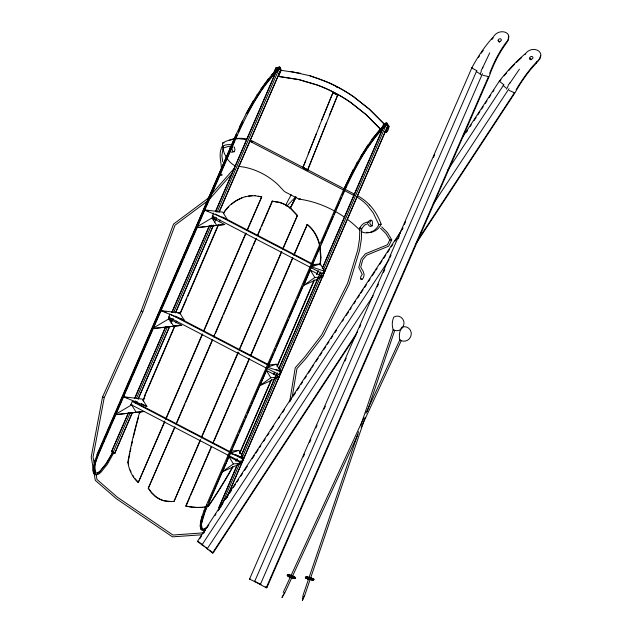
<?xml version="1.0" encoding="UTF-8"?>
<svg xmlns="http://www.w3.org/2000/svg" width="632" height="632" viewBox="0 0 632 632"><rect width="100%" height="100%" fill="white"/><g stroke="black" fill="none" stroke-linecap="round" stroke-linejoin="round"><path stroke-width="0.95" d="M381.696 226.872L387.4 232.552L391.8 239.828L388.68 246.18L366.521 255.225L362.76 259.76L360.706 267.202L363.203 271.42L364.135 274.478C363.732 281.785 357.514 280.371 362.239 274.375L358.786 267.454L361.141 258.93L365.438 253.772L387.384 244.829L389.794 239.868L385.994 233.658L380.606 228.294M362.073 279.423L361.567 279.004M472.444 67.901L471.764 68.019L249.545 579.094L256.75 582.633A6.296 1.359 23.5 0 1 258.685 583.644L266.214 587.776L266.902 587.657L489.121 76.583A45.362 14.465 -67.4 0 1 505.505 44.445L505.529 43.213C515.815 32.58 499.209 27.073 493.418 36.806A47.361 13.541 -58.4 0 0 473.471 64.859L471.812 67.924M368.788 221.966C364.909 222.03 361.33 224.447 359.853 228.041L359.49 239.149L357.823 249.656L347.592 283.326L321.799 334.747L304.427 357.372L295.231 367.745L289.725 401.486M359.9 227.962L361.709 228.563L361.354 239.299L359.655 250.019L349.322 283.997L323.363 335.758L305.872 358.542L296.969 368.535L292.205 397.022M540.526 55.569L539.665 59.108L536.331 63.113A45.362 12.758 -57.3 0 0 515.048 92.707L416.053 243.636M93.528 465.934L93.102 470.018L93.552 472.776A18.067 5.451 -62.5 0 0 94.855 474M304.561 595.628L302.373 600.4L303.068 595.17L358.613 431.68M319.958 264.903L320.669 257.493L319.729 246.535M320.298 264.84L321.009 257.429L320.068 246.48M223.033 148.931L221.856 155.559L222.654 161.729M279.383 71.914L278.53 76.44L298.865 79.632L316.995 84.98A159.999 148.56 79.8 0 1 350.705 102.542L365.928 114.574L381.009 129.844M310.517 577.703L313.812 579.062L313.804 579.923C311.971 580.452 304.142 578.572 306.204 577.356L308.416 577.822L306.22 577.261L306.18 578.051M309.356 577.395C299.734 575.697 311.868 580.84 314.049 579.315M310.438 579.157L311.702 579.781L313.069 579.394L311.07 579.228C310.225 577.451 314.436 580.476 313.156 578.936M394.731 330.41L393.199 329.888L394.731 330.41L367.121 411.685M536.331 63.113L536.552 61.999C548.26 52.851 533.132 44.058 525.595 53.483A47.361 11.415 -48.6 0 0 501.46 78.439L499.335 81.149M292.363 575.831L295.515 577.616L295.436 578.549C292.979 578.62 287.528 577.514 287.489 574.851L291.233 575.404M287.197 575.468L287.489 574.851M288.042 575.965L287.908 575.507L289.322 576.021M290.135 575.065L288.113 575.31L290.151 576.013L287.244 575.246M290.831 576.242L290.625 576.7L291.004 576.171M295.065 577.703L294.038 578.391L292.174 577.482L293.027 577L294.883 577.435L294.559 578.683M295.436 578.549L294.796 577.616M295.737 577.932C293.248 578.801 289.464 576.898 287.442 575.073M361.164 427.485L401.273 340.601L399.803 339.882A16.456 15.136 74.4 0 1 401.683 327.337A6.984 6.628 73.8 0 1 411.234 332.606A7.995 7.56 69.8 0 1 401.099 340.624L399.795 339.937L365.896 413.336M94.816 460.791L93.433 465.974L92.999 470.074L93.457 472.831A18.138 5.475 -62.5 0 0 94.761 474.063M201.979 516.628L200.265 525.864L200.715 528.613A18.067 5.451 -62.5 0 0 202.019 529.837M201.861 522.49L205.21 511.438L344.732 190.564C355.642 166.737 368.061 142.69 387.084 124.259A7.545 6.036 52.5 0 1 385.804 123.611L379.105 130.548L371.837 139.64M386.12 124.962L323.347 270.069M367.595 222.764C374.689 212.921 373.488 233.903 367.548 223.538M369.862 222.353L371 220.41M230.988 144.665C228.342 144.388 223.515 144.72 222.282 146.972M223.404 147.983L223.554 147.493A1.035 0.411 45.6 0 0 223.136 146.924L222.314 146.49M338.847 230.759L339.036 231.051M360.833 425.139L393.207 329.849A16.456 15.168 74 0 1 393.799 317.098A6.984 6.636 75 0 1 403.808 321.277A7.995 7.584 70.7 0 1 394.565 330.433M304.6 595.731L365.217 417.286M94.721 460.807L236.376 134.079M97.913 455.001C96.143 460.396 93.52 466.132 94.776 471.907A17.135 5.167 -62.5 0 0 100.512 470.856L106.658 463.24L112.788 452.267L113.728 452.868L107.314 464.323L100.804 472.396A18.154 5.475 -62.5 0 1 94.721 473.518C93.307 465.176 97.628 457.11 100.662 449.589L237.569 134.719C248.479 110.892 260.898 86.845 279.921 68.422A7.545 6.036 52.5 0 1 278.641 67.774L271.91 74.616L260.937 89.073M204.025 510.782C202.035 516.455 199.301 522.546 200.62 528.676A18.138 5.475 -62.5 0 0 201.924 529.908M204.752 511.77C202.769 517.347 200.644 523.391 201.885 529.355A18.154 5.475 -62.5 0 0 205.266 530.208M311.426 266.838L312.161 264.729L320.274 263.931L324.824 271.325L311.418 266.854L320.274 263.931M481.276 71.219L480.091 74.489L481.126 74.75M386.128 124.97L375.929 136.046L367.587 147.532M525.224 54.486L525.595 53.483M305.738 160.623L302.949 167.44L304.427 168.475M308.25 153.924L319.16 126.74M316.569 274.407L318.022 270.899M316.916 274.343L318.362 270.836M316.45 133.526L302.973 167.393L307.46 170.498M302.373 600.4L304 596.3M307.381 170.529L337.717 95.14L332.969 92.722L319.026 126.795M307.523 170.466L326.649 122.363M321.759 119.993L332.835 92.762L337.717 95.14M329.256 115.617L337.583 95.187M482.572 67.908L489.721 52.859M228.855 456.525L222.401 471.764L241.511 463.122L228.855 456.525L233.398 463.92L241.511 463.122M266.309 370.384L259.863 385.623L278.973 376.98L266.309 370.384L270.859 377.778L278.973 376.98M303.834 285.324L310.28 270.077L322.944 276.674L303.834 285.324L314.831 277.48L322.944 276.674M143.069 400.893A482.698 448.191 79.8 0 1 145.242 394.21L174.803 325.599M175.972 322.897L176.747 321.088M179.859 313.867L218.388 224.494M219.549 221.793L220.331 219.983M145.968 393.246L174.756 326.444M180.594 312.903L186.819 298.462M187.601 296.653L218.34 225.34M127.838 462.197C128.999 469.86 132.404 477.365 138.242 482.587L164.826 420.928M165.608 419.111L202.343 333.878M203.52 331.152L245.73 233.224M246.899 230.506L261.703 196.892L247.246 230.443M138.242 482.587L164.778 421.773M165.947 419.048L202.295 334.723M203.86 331.097L246.069 233.161M200.605 439.833L174.053 501.366L168.681 501.603L163.806 500.781A26.268 24.395 79.8 0 1 155.014 496.246L151.325 492.66L148.251 488.307L174.835 426.719M176.004 424.001L212.352 339.771M213.916 336.145L256.126 238.327M257.295 235.61L272.147 201.189L279.676 202.366A34.16 31.718 79.8 0 1 290.467 207.999L297.443 215.401L282.994 248.882M174.78 427.564L148.251 488.307M176.344 423.938L184.947 404.014M185.729 402.205L212.692 339.708M213.869 336.99L214.651 335.181M215.433 333.364L222.851 316.158M223.633 314.349L252.555 247.325M253.337 245.508L256.466 238.264M257.635 235.546L260.763 228.302M261.545 226.493L272.487 201.126M200.257 439.888L174.053 501.366M201.434 437.178L238.138 352.111M239.307 349.393L281.485 251.662M282.654 248.945L297.443 215.401M201.387 438.023L238.09 352.956M239.259 350.239L281.825 251.599M197.018 507.385L192.981 507.235A59.629 55.371 79.8 0 1 185.737 506.05L211.459 446.295M212.629 443.577L249.269 358.478M250.438 355.761L292.537 257.982M293.706 255.265L307.302 224.423C313.97 229.566 318.101 237.387 319.903 245.508M186.472 505.079L189.979 496.934M190.753 495.125L211.412 447.14M214.145 440.804L236.755 388.293M237.529 386.484L249.229 359.324M250.786 355.697L292.885 257.919M294.441 254.301L307.302 224.423M239.718 452.907L270.93 380.417M273.656 374.073L274.438 372.264M277.172 365.92L314.23 279.842M239.67 453.752L271.657 379.453M274.004 374.018L274.778 372.201M277.124 366.765L314.183 280.687M96.783 454.929L236.297 134.055L246.125 113.649L253.393 100.733M98.276 454.171L100.449 449.162M113.728 452.868A8.959 0.727 29 0 0 113.325 452.654L111.524 451.722L128.391 412.759M134.663 398.263L165.647 326.673M168.784 319.421L169.566 317.604M171.92 312.168L209.176 226.082M212.312 218.83L213.49 216.112M215.449 211.586L277.409 68.406A3.618 3.184 62.2 0 1 278.957 67.158L280.347 67.513L280.853 69.307A2.86 2.512 62.2 0 1 280.687 70.026L219.336 211.791M111.524 451.722L128.517 412.807M135.177 397.425L165.315 327.787M168.839 319.642L169.621 317.833M171.967 312.406L209.54 225.577M212.676 218.34L213.458 216.531M215.804 211.112L275.268 73.699M276.84 70.089L277.803 68.382M130.31 412.649L113.057 452.52L114.89 453.104L115.071 452.251M134.624 402.687L135.406 400.87M136.583 398.152L167.559 326.578M169.913 321.143L171.09 318.425M173.832 312.082L211.475 225.103M213.434 220.568L215.006 216.942M216.966 212.415L278.917 69.259L280.687 70.026L218.933 212.376M132.293 412.578L114.653 453.342L113.325 452.654L114.89 453.104L132.491 412.435M136.212 403.516L136.994 401.707M138.171 398.99L169.534 326.515M171.106 322.889L172.67 319.271M175.42 312.927L213.442 225.055M214.619 222.338L216.578 217.811M136.212 403.587L136.994 401.778M138.171 399.068L169.653 326.578M171.09 323.086L173.176 318.441M175.799 312.232L213.426 225.395M215.812 219.928L216.563 218.159M203.946 510.774L206.632 504.778M205.076 510.846L206.166 508.341M206.885 506.674L207.612 505M237.118 464.97L219.043 507.614M241.432 455.008L276.729 373.449M278.688 368.914L320.653 271.95M322.217 268.331L383.403 126.961M237.245 465.026L218.854 507.536L219.557 507.022M241.55 455.079L274.43 379.105M276.002 375.487L277.172 372.769M279.131 368.251L317.493 279.613M319.444 275.086L320.622 272.376M322.581 267.85L383.221 127.735M220.615 507.449L240.61 461.242M241.787 458.524L278.254 374.262M279.818 370.636L322.17 272.787M387.645 125.989L226.912 497.408L387.851 125.863A2.86 2.512 62.2 0 0 388.016 125.144L387.511 123.351L386.318 122.885A3.618 3.184 62.2 0 0 384.793 124.125L387.645 125.989A2.86 2.512 62.2 0 0 387.819 125.27L387.313 123.485L386.12 123.011A3.618 3.184 62.2 0 0 384.596 124.259M100.844 448.262L102.416 444.644M103.206 442.834L104.383 440.117M105.173 438.308L108.712 430.163M109.494 428.354L110.679 425.644M111.461 423.835L116.967 411.163M117.757 409.354L125.231 392.172M126.021 390.363L131.527 377.691M132.309 375.882L139.783 358.692M140.573 356.882L163.783 303.51M164.565 301.701L170.079 289.037M170.861 287.228L176.368 274.557M177.157 272.748L178.335 270.038M179.125 268.229L182.664 260.084M183.454 258.275L184.631 255.565M185.413 253.756L188.96 245.611M189.742 243.802L190.927 241.084M191.709 239.275L197.216 226.612M198.006 224.802L199.183 222.085M199.973 220.276L205.479 207.612M206.269 205.803L211.775 193.139M212.557 191.33L220.031 174.14M220.821 172.331L226.327 159.667M227.117 157.858L234.59 140.667M235.373 138.858L236.945 135.24M273.316 73.723L276.16 67.545M273.482 73.691L275.781 68.422M323.331 269.572L325.077 270.48L323.718 273.585L322.683 273.767L212.281 216.239L213.632 213.134M279.707 370.486L281.445 371.387L280.095 374.5L279.06 374.681L168.657 317.153L170.008 314.049M235.886 454.732L243.707 458.808L242.356 461.921L241.321 462.103L130.919 404.575L132.27 401.47L133.305 401.281L229.803 451.564M281.2 70.286L278.53 76.44L299.039 79.6L317.161 84.949A159.999 148.56 79.8 0 1 350.871 102.518L366.102 114.542L380.519 129.102M206.553 504.763L343.539 189.916L353.288 169.487M208.797 502.29L225.711 463.39M226.493 461.581L231.999 448.91M232.789 447.101L238.296 434.437M239.086 432.628L240.263 429.918M241.053 428.109L244.592 419.964M245.374 418.155L246.559 415.437M247.341 413.628L250.88 405.491M251.67 403.682L252.847 400.965M253.637 399.155L259.144 386.492M259.934 384.683L261.111 381.965M261.901 380.156L265.44 372.019M266.222 370.21L267.407 367.492M268.189 365.683L273.695 353.019M274.486 351.21L275.663 348.493M276.453 346.684L281.959 334.02M282.749 332.211L288.255 319.547M289.037 317.738L296.511 300.548M297.301 298.738L302.807 286.067M303.597 284.258L314.215 259.839M315.005 258.022L320.511 245.358M321.293 243.549L326.807 230.885M327.589 229.076L333.096 216.413M333.886 214.603L335.063 211.886M335.853 210.077L339.392 201.932M340.174 200.123L341.359 197.413M342.141 195.604L344.503 190.177M381.775 128.083L383.853 123.659L369.546 109.241L353.896 96.878A164.391 152.636 79.8 0 0 328.277 82.468L310.028 75.777L290.894 71.519M322.683 273.767L324.034 270.662L325.077 270.48M279.06 374.681L280.411 371.577L281.445 371.387M241.321 462.103L242.672 458.998L243.707 458.808M386.223 132.562C391.137 115.972 388.767 136.638 384.485 131.654M303.328 456.857L304.505 454.139M309.617 442.384L310.794 439.667M315.913 427.911L317.09 425.194M324.169 408.912L325.354 406.202M345.017 360.975L346.194 358.257M359.568 327.502L360.746 324.793M377.264 286.802L378.45 284.084M383.561 272.329L384.738 269.611M389.849 257.856L391.034 255.138M398.113 238.857L399.29 236.147M402.047 229.811L402.829 228.002M404.401 224.384L405.586 221.674M433.513 157.447L434.69 154.737M254.554 581.709L476.781 70.634L471.764 68.019M260.273 584.687L482.493 73.612M266.214 587.776L488.433 76.709M238.477 131.811L242.791 122.569M343.46 189.9L356.875 162.914M344.882 189.331L346.399 185.966M283.207 592.476L363.835 417.815M284.669 593.187L357.854 434.65M239.378 127.222L242.664 120.388M347.537 183.438L350.768 176.739M305.288 577.672L305.533 577.063M305.635 577.379L305.841 576.953M305.525 577.924L305.738 577.506M305.983 577.838L306.409 576.929M306.022 578.233L306.236 577.814M307.01 577.419L307.215 577M306.765 578.572L306.978 578.154M307.634 577.206L307.428 577.624L309.419 577.537L307.294 577.174L308.471 577.34M307.721 578.936L307.926 578.509M308.021 578.896L308.226 578.478L309.427 579.315L307.223 578.596L309.522 578.485L309.427 579.315M309.135 578.201C308.045 577.727 312.382 578.983 309.04 578.146M308.819 579.283L309.277 578.272M309.238 578.754L309.451 578.335M309.309 578.912L309.522 578.485M309.988 579.591L310.193 579.165M312.864 579.821L310.723 579.173L310.936 578.754L313.069 579.394M310.865 579.647L311.07 579.228M311.41 578.478L311.615 578.051M311.118 579.828L311.323 579.41M312.113 578.391L312.532 579.102L312.113 578.391L310.399 578.193L312.737 578.675M311.702 579.781L311.916 579.362M312.121 579.986L312.327 579.568M312.382 579.836L312.587 579.418M313.314 578.754L313.101 579.181L312.358 578.833M312.927 580.058L313.353 579.149M313.496 580.034L313.701 579.607M290.286 208.386L295.997 197.073M291.17 194.727L285.49 205.495M351.187 175.909L357.673 163.672M112.82 452.33L106.042 463.651L99.532 471.717A18.138 5.475 -62.5 0 1 97.462 473.336M289.993 208.497L295.839 197.145M218.735 509.724L219.636 508.049M290.365 207.841L296.005 197.034M284.424 592.887L281.975 597.54L284.637 593.069M481.118 70.531L482.88 67.237M361.204 228.729L361.709 228.563M476.781 70.634L476.299 71.519L479.491 73.533M356.519 196.868A47.74 44.327 79.8 0 1 367.397 205.424L373.236 212.913L378.852 224.621C376.095 231.154 367.753 235.151 361.243 231.581M369.673 205.013C374.823 210.488 378.679 217.116 381.128 224.21C378.71 229.598 372.706 233.516 366.726 232.3M246.188 113.697L257.129 94.681M247.428 113.476L250.067 108.641M223.388 213.363C228.113 205.203 236.439 199.159 245.508 196.663M223.728 213.3L224.968 211.025L228.784 206.735M222.235 146.545C218.151 153.489 221.279 161.492 221.429 168.91M506.469 89.073L508.168 86.071M250.509 107.835L254.119 101.618M356.93 162.969L368.053 144.831M358.123 162.898L359.031 161.342M359.932 159.785L360.833 158.229M361.67 228.642L364.482 225.158L366.671 224.139M255.036 100.133L260.423 91.695M360.611 156.633L371.798 139.554L382.534 126.716M361.283 157.455L362.199 155.97M363.116 154.485L364.498 152.265M509.977 83.029L519.425 69.188M287.86 575.705L288.153 575.12M287.876 576.179L288.295 575.578M288.974 575.452L289.219 575.057L291.297 575.586L290.752 575.918L289.219 575.057M290.372 575.294L290.127 575.689L291.044 575.973M289.804 577.071L290.048 576.676L291.162 577.64L289.037 576.676L290.712 576.976C290.728 576.021 293.351 577.379 291.723 576.368M290.712 576.779L290.87 576.305M290.562 577.569L291.407 577.245L291.32 576.747L289.282 576.281L290.048 576.676M291.265 576.55C290.301 577.229 293.019 577.451 291.66 576.85M291.075 577.135L291.455 576.637M291.162 577.64L291.913 576.455M291.771 577.206L292.861 576.21L294.488 577.103L294.236 577.498L292.616 576.605M291.921 577.229L292.213 576.629M292.024 577.229L292.3 576.7M291.968 576.818L292.861 576.21M293.122 576.329L292.284 576.984M292.9 577.127L292.174 577.482M293.422 576.297L293.177 576.692L292.11 576.226M292.758 577.474L293.027 577M292.553 578.106L292.418 577.087M293.374 578.296L294.765 577.996L292.695 577.127L292.45 577.522L294.512 578.391M295.049 577.221L294.812 578.09M355.998 335.189L213.166 552.929L212.478 553.047L205.692 547.549A6.296 1.667 33.3 0 0 203.939 546.206L197.382 541.458L402.971 228.049M462.482 137.318L499.272 81.236L499.952 81.117A45.48 10.965 -48.6 0 1 500.986 79.782M199.688 538.859L201.316 536.386M203.48 533.084L205.1 530.611M207.264 527.317L208.884 524.837M214.84 515.767L215.923 514.116M218.087 510.822L220.789 506.698M221.872 505.047L222.954 503.396M225.656 499.272L227.82 495.97M229.448 493.497L231.612 490.203M233.232 487.722L235.396 484.428M237.016 481.955L238.643 479.475M240.808 476.18L242.427 473.708M244.592 470.406L247.302 466.282M252.168 458.856L254.333 455.561M255.952 453.089L258.117 449.787M259.744 447.314L260.826 445.663M263.528 441.539L265.156 439.066M267.32 435.764L268.94 433.291M271.104 429.989L273.806 425.865M278.68 418.447L279.763 416.796M282.465 412.672L284.629 409.37M289.495 401.952L291.66 398.65M293.288 396.177L295.452 392.875M297.072 390.402L299.236 387.1M300.864 384.627L302.483 382.155M304.648 378.852L306.267 376.38M308.432 373.085L311.142 368.962M312.224 367.31L313.306 365.659M316.008 361.536L318.173 358.233M319.792 355.761L321.957 352.466M323.584 349.986L325.749 346.692M327.368 344.219L328.995 341.738M331.16 338.444L332.78 335.971M334.944 332.669L336.564 330.196M342.52 321.119L343.603 319.476M346.304 315.352L348.469 312.05M350.096 309.577L351.179 307.926M353.88 303.802L355.5 301.33M357.665 298.028L359.292 295.555M360.912 293.082L363.076 289.78M364.704 287.307L366.323 284.835M368.488 281.532L370.107 279.06M372.272 275.757L374.981 271.634M376.064 269.983L377.146 268.339M379.848 264.216L382.012 260.913M383.64 258.441L385.797 255.138M387.424 252.666L389.589 249.363M391.208 246.891L392.835 244.418M395 241.116L396.62 238.643M398.784 235.349L400.412 232.868M466.416 132.246L467.49 130.603M470.2 126.479L471.282 124.828M473.984 120.704L476.149 117.402M477.776 114.929L479.941 111.627M481.56 109.154L483.18 106.682M485.344 103.379L486.972 100.907M489.136 97.612L490.756 95.132M492.921 91.838L494.003 90.186M201.924 544.95L389.115 259.578M447.551 170.498L503.815 84.728L499.272 81.236M207.099 548.924L373.196 295.713M433.252 204.168L508.989 88.701M212.478 553.047L357.475 332.013M417.531 240.46L514.369 92.825M257.185 94.753L268.316 78.905M364.956 151.522L366.536 149.128M261.474 90.1L263.576 87.145M265.148 84.925L272.289 75.998L278.917 69.259M508.112 85.288L510.38 82.35M503.815 84.728L503.198 85.502L506.019 87.951M505.505 44.438L508.223 40.187L508.499 36.095M207.517 198.748L210.061 195.857M211.333 194.411L233.587 169.076L234.18 169.242M208.781 200.036L231.912 173.705M271.942 74.71L278.641 67.774M286.746 206.15L295.602 196.979M231.541 204.191L235.949 200.905L242.254 197.729M207.565 198.701L173.539 224.076L141.165 311.055L102.487 397.149L91.213 456.983L93.181 468.225M207.944 200.676L175.009 225.221L142.832 311.734L104.217 397.702L93.038 457.007L94.026 462.616M231.194 146.608L230.609 147.043A3.263 3.034 79.8 0 0 229.653 149.097L229.677 149.879M113.191 452.583L114.89 453.104L111.69 451.698L112.362 451.327M223.523 147.975L228.484 146.355L230.909 146.474M259.894 385.552L270.859 377.778M222.432 471.693L233.398 463.92M279.328 67.095L280.205 67.347M197.84 226.319L212.068 217.922L224.723 224.518L195.328 227.804M152.344 328.616L169.076 318.733L181.74 325.33L152.486 328.601L181.74 325.33M115.719 414.268L131.622 404.875L136.172 412.277L144.286 411.472L115.032 414.742L136.172 412.277M222.772 147.122L222.472 143.132C229.566 138.953 238.28 137.27 246.377 138.937M360.422 278.736L361.141 278.831M279.921 68.422L279.463 68.572A1.675 1.335 52.5 0 0 279.028 69.014M387.084 124.259L386.626 124.409A1.675 1.335 52.5 0 0 386.421 124.551M234.59 176.549L234.045 176.66M229.305 140.423L234.101 138.929M280.853 371.632L276.303 364.23L267.454 367.145L280.016 371.355M238.849 450.371L230.001 453.286L243.399 457.773L238.849 450.371L230.735 451.177M245.169 196.726L252.089 195.636M220.908 174.116L220.694 174.155A0.837 0.553 11.2 0 0 220.307 174.479L220.45 174.953A0.995 0.656 11.2 0 0 221.034 175.293L221.713 175.301A0.837 0.553 11.2 0 0 222.101 174.969L221.958 174.495A0.995 0.656 11.2 0 0 221.603 174.242M222.472 143.132L223.989 142.864M249.569 141.165A31.323 29.088 79.8 0 1 251.07 141.892L253.337 141.481L354.844 194.372M384.92 124.796L369.372 109.273L353.723 96.909A164.439 152.683 79.8 0 0 319.081 78.858L309.854 75.808M307.784 169.85L303.02 167.369L306.789 169.953M238.138 166.256L244.6 167.219A74.41 69.086 79.8 0 1 277.827 184.528L284.534 191.615L298.825 199.064L300.342 198.788M212.281 216.239L213.316 216.057M378.852 224.621L381.128 224.21M168.657 317.153L169.692 316.964M145.234 394.21L145.573 394.147A482.698 448.191 79.8 0 0 143.417 400.83M130.919 404.575L131.954 404.393M185.737 506.05L186.077 505.987A59.977 55.687 79.8 0 0 195.17 507.306M197.382 541.458L198.069 541.332M249.545 579.094L250.225 578.967M279.526 66.968L279.154 67.047A3.618 3.184 62.2 0 0 277.63 68.288M204.16 507.125L206.04 506.88M195.47 227.789L224.723 224.518M248.455 196.031L255.36 195.683M177.995 313.14L179.796 312.959L184.339 320.361L160.765 310.573L179.796 312.959M268.189 365.035L276.303 364.23M202.28 507.298L204.507 507.062M234.282 138.914L239.22 138.7L244.102 139.34A31.323 29.088 79.8 0 1 246.488 139.988M204.183 532.792L172.97 535.035L117.441 497.266L96.965 479.459L96.151 474.782M201.829 534.791L172.457 536.86L116.328 498.688L95.306 480.399L93.67 471.038M202.627 507.235L198.535 507.464M200.747 507.354L196.678 507.449M390.323 239.852C388.625 239.891 393.704 239.789 390.766 239.852M171.525 501.579L164.146 500.718A26.268 24.395 79.8 0 1 157.392 497.661M372.635 225.829L370.708 225.158L369.815 223.136M498.577 41.657L500.109 41.641C503.609 39.271 499.154 37.138 497.921 40.369L499.533 42.218M272.147 201.189L279.336 202.43A34.16 31.718 79.8 0 1 290.127 208.054L297.103 215.457M309.143 578.367L307.428 578.177L308.226 578.478M204.705 209.871L222.78 212.147L227.33 219.549L204.657 210.132M123.311 396.714L142.342 399.1L146.885 406.502L123.193 396.667L127.79 398.018M280.655 70.223L300.619 73.328M255.02 195.746L261.703 196.892M498.348 41.206L499.707 41.388M294.488 577.103L292.213 576.423M103.15 397.188L102.487 397.149L103.98 397.496M292.798 577.711L293.619 577.909M482.935 75.271L488.489 76.614M112.449 452.204L112.472 452.204A8.5 0.687 29 0 1 112.923 452.449M258.235 196.165L261.364 196.955M311.244 578.707L313.322 579.307M204.555 209.974L208.236 211.056M160.654 310.525L166.169 312.145M529.758 58.555L531.07 58.966M141.813 311.126C139.846 310.691 143.804 312.492 142.437 311.41M529.418 59.005L531.441 59.463C535.257 57.583 531.236 54.613 529.482 57.812L530.777 59.882M293.011 577.079L295.026 577.893M509.171 90.416L514.44 92.746M275.987 67.569L277.898 68.446M387.337 125.468L389.075 126.376M384.659 131.622L386.397 132.53M251.07 141.892L354.307 195.691M222.496 217.021L314.641 265.037M215.37 214.043L313.598 265.227M180.381 318.299L184.339 320.361M175.388 316.126L269.279 365.051M170.877 314.499L269.106 365.683M276.065 369.309L280.411 371.577M237.498 352.3L239.236 353.209M141.347 403.619L146.885 406.502M241.021 456.541L243.399 457.773M132.27 401.47L229.629 452.204M232.236 453.563L242.672 458.998M240.618 461.012L242.356 461.921M254.396 581.14L261.063 584.616M265.235 586.788L266.902 587.657M360.28 228.468L359.853 228.041M234.132 169.629L233.587 169.076M198.819 541.916L204.104 545.969M205.621 547.13L207.881 548.868M209.39 550.03L212.415 552.344M306.962 224.486C313.63 229.629 317.754 237.45 319.555 245.572M138.59 482.524L134.845 478.471M151.672 492.597L155.354 496.183A26.268 24.395 79.8 0 0 156.704 497.194M280 67.482L280.655 69.433A2.86 2.512 62.2 0 1 280.49 70.152M151.135 491.901L149.081 489.002M278.665 67.877L278.925 68.406M132.736 475.319L133.747 476.939M310.28 270.077L314.831 277.48M212.068 217.922L216.61 225.316M169.076 318.733L173.626 326.136M229.874 150.614L230.245 151.261A2.631 2.441 79.8 0 0 232.039 152.273L233.99 151.53A3.263 3.034 79.8 0 0 234.946 149.468L234.353 147.303A2.631 2.441 79.8 0 0 233.84 146.79M130.216 470.026L130.966 471.859M386.089 124.243L385.804 123.611M222.867 147.912C223.775 153.22 226.217 158.3 230.056 162.116A22.886 21.251 79.8 0 0 235.341 165.979M128.304 462.822L128.541 464.18M94.516 465.421L95.819 472.91M201.505 525.145L201.94 527.752A17.135 5.167 -62.5 0 0 207.683 526.693M489.674 73.32A47.242 15.065 -67.4 0 1 505.529 43.221M478.479 57.457A45.48 13.003 -58.4 0 1 479.412 55.995M481.315 53.12A45.48 13.003 -58.4 0 1 483.259 50.315M491.743 39.595A45.48 13.003 -58.4 0 1 493.229 37.952M516.147 89.72A47.242 13.288 -57.3 0 1 536.552 62.007M504.21 75.8A45.48 10.965 -48.6 0 1 506.445 73.162M508.744 70.563A45.48 10.965 -48.6 0 1 514.63 64.29M516.415 62.505A45.48 10.965 -48.6 0 1 521.748 57.488M99.611 471.654A18.067 5.451 -62.5 0 1 97.541 473.273M298.825 199.041A115.34 107.092 79.8 0 1 344.811 217.432M347.6 219.454A115.34 107.092 79.8 0 1 360.035 230.309M251.086 140.43A31.323 29.088 79.8 0 1 253.337 141.481M357.459 195.73A47.74 44.327 79.8 0 1 369.673 205.013M234.314 151.862A2.631 2.441 79.8 0 1 232.521 150.858L231.92 148.694A3.263 3.034 79.8 0 1 232.402 147.224M337.093 87.319A3.831 3.516 74.7 0 1 337.543 87.485M336.959 87.358A3.831 3.516 74.7 0 1 337.409 87.524M206.696 527.554A18.138 5.475 -62.5 0 1 204.002 529.521M206.775 527.499A18.067 5.451 -62.5 0 1 204.081 529.458M127.822 462.197A482.698 448.191 79.8 0 1 139.743 411.819M141.505 405.926A482.698 448.191 79.8 0 1 142.018 404.243M128.328 461.273A482.698 448.191 79.8 0 1 129.307 456.107M129.473 455.245A482.698 448.191 79.8 0 1 129.821 453.523M130.168 451.809A482.698 448.191 79.8 0 1 130.879 448.372M131.432 445.797A482.698 448.191 79.8 0 1 132.38 441.515M133.368 437.233A482.698 448.191 79.8 0 1 135.461 428.709M135.675 427.856A482.698 448.191 79.8 0 1 137.468 421.062M137.697 420.209A482.698 448.191 79.8 0 1 138.637 416.828M139.593 413.447A482.698 448.191 79.8 0 1 140.083 411.756M237.253 458.966A526.772 489.113 79.8 0 1 235.957 461.352M232.9 466.898A526.772 489.113 79.8 0 1 208.276 506.524L207.928 506.58A526.772 489.113 79.8 0 0 232.56 466.961M236.905 459.029A526.772 489.113 79.8 0 1 236.052 460.625"/></g></svg>
